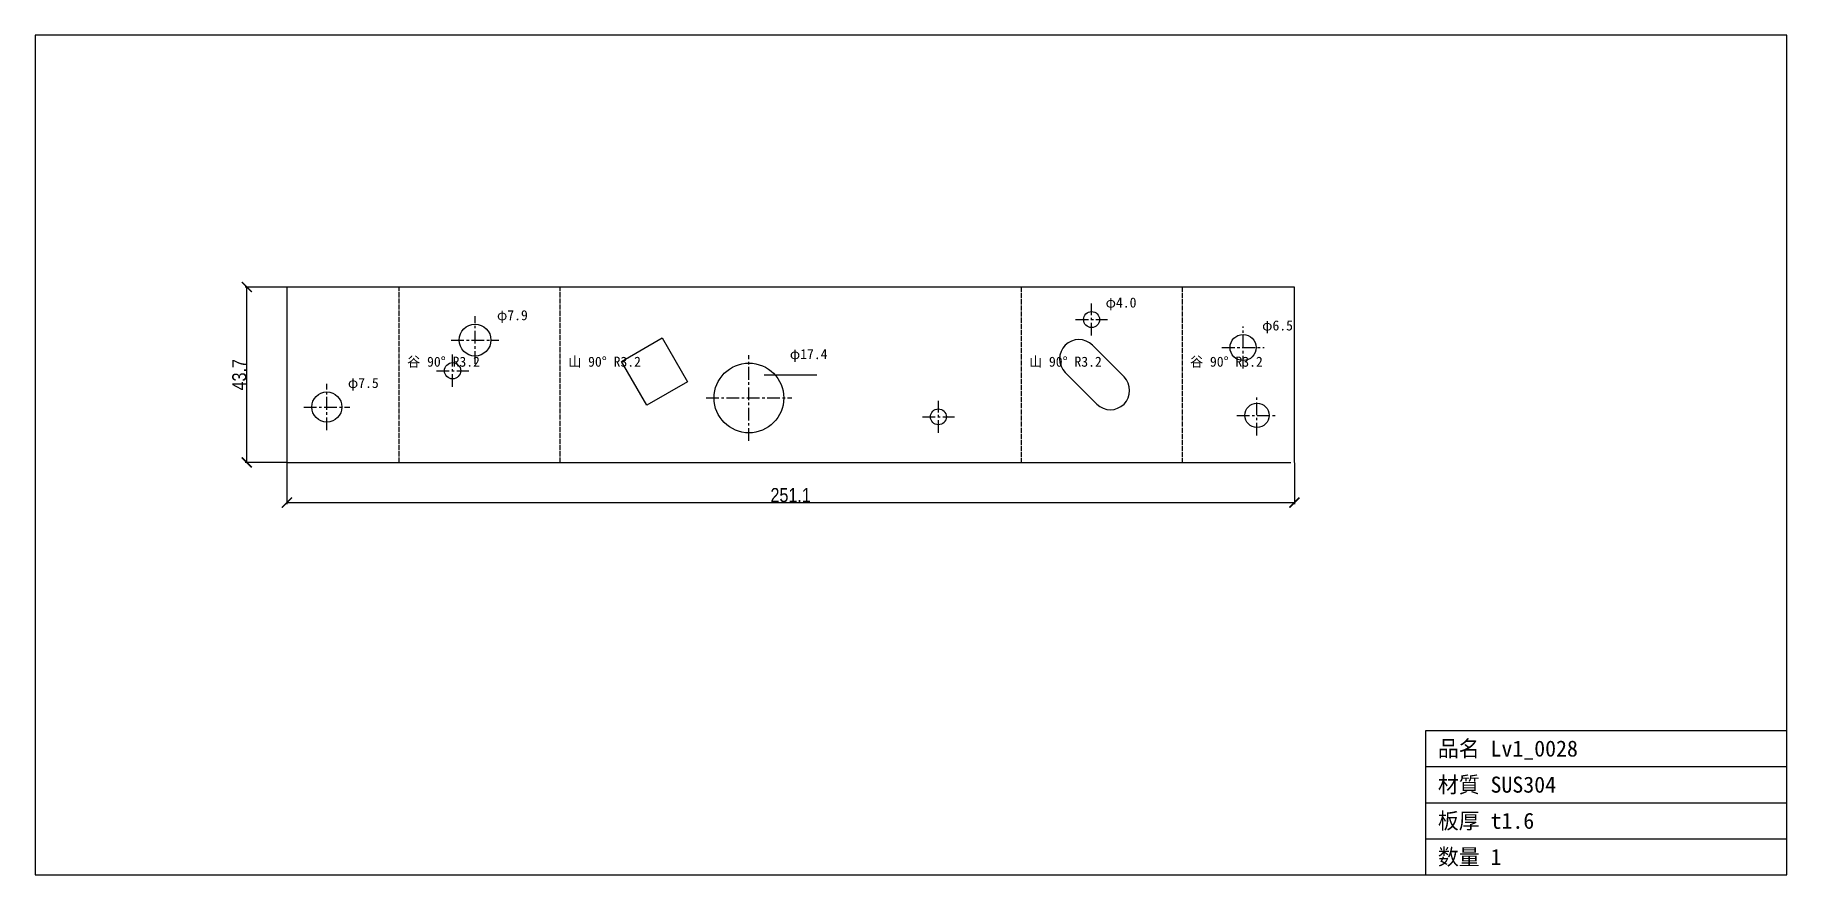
# Model space of a CAD drawing. Header units: millimetres. Extents: x -134 to 303, y -103 to 107.
import ezdxf

# ---------------------------------------------------------------- set-up
doc = ezdxf.new("R2010")
doc.units = ezdxf.units.MM
doc.linetypes.add('CENTER', pattern=[5.08, 3.175, -0.635, 0.635, -0.635])
doc.linetypes.add('DASHED', pattern=[1.524, 1.27, -0.254])
for name, color, linetype in [('BEND', 7, 'Continuous'), ('CENTER', 7, 'Continuous'), ('CUT', 7, 'Continuous'), ('DIM', 7, 'Continuous'), ('FRAME', 7, 'Continuous'), ('MARK', 7, 'Continuous'), ('TEXT', 7, 'Continuous')]:
    doc.layers.add(name, color=color, linetype=linetype)
doc.styles.add('OpenSansCondensed-Light', font='OpenSansCondensed-Light.ttf')
doc.dimstyles.new('EZDXF', dxfattribs={"dimtxt": 0.25, "dimasz": 0.175, "dimexe": 0.375, "dimexo": 0.125, "dimgap": 0.1, "dimtad": 1, "dimlfac": 100, "dimzin": 12, "dimdsep": 46, "dimtxsty": 'OpenSansCondensed-Light', "dimblk": 'ARCHTICK', "dimcen": 2.5, "dimazin": 3, "dimtfac": 0.5, "dimtmove": 2, "dimatfit": 3})

# ---------------------------------------------------------------- blocks, each defined once
blk = doc.blocks.new('_ARCHTICK')
at = {"color": 0, "linetype": 'BYBLOCK', "const_width": 0.15}
blk.add_lwpolyline([(-0.5, -0.5), (0.5, 0.5)], dxfattribs=at)

msp = doc.modelspace()

# ---------------------------------------------------------------- linework, layer by layer
at = {"layer": 'BEND', "color": 3, "linetype": 'DASHED'}
for p, q in [((-43.28, 0), (-43.28, 43.72)), ((-3.14, 0), (-3.14, 43.72)), ((111.73, 43.72), (111.73, 0)), ((151.86, 43.72), (151.86, 0))]:
    msp.add_line(p, q, dxfattribs=at)
at = {"layer": 'CENTER', "color": 1, "linetype": 'CENTER'}
for p, q in [((129.31, 31.62), (129.31, 39.6)), ((-24.37, 24.54), (-24.37, 36.45)), ((125.32, 35.61), (133.3, 35.61)), ((167.06, 23.38), (167.06, 33.89)), ((-30.32, 30.49), (-18.41, 30.49)), ((-29.97, 18.83), (-29.97, 26.88)), ((43.9, 5.38), (43.9, 26.75)), ((161.8, 28.64), (172.31, 28.64)), ((-34, 22.85), (-25.95, 22.85)), ((-61.32, 8.06), (-61.32, 19.57)), ((-67.08, 13.82), (-55.57, 13.82)), ((33.22, 16.07), (54.59, 16.07)), ((91.12, 7.39), (91.12, 15.34)), ((170.53, 6.7), (170.53, 16.76)), ((87.15, 11.37), (95.1, 11.37)), ((165.5, 11.73), (175.56, 11.73))]:
    msp.add_line(p, q, dxfattribs=at)
at = {"layer": 'CUT'}
for p, q in [((179.85, 43.72), (-71.27, 43.72)), ((-71.27, 43.72), (-71.27, 0)), ((179.85, 0), (179.85, 43.72)), ((12.17, 25.18), (22.3, 31.02)), ((22.3, 31.02), (28.59, 20.13)), ((129.51, 29.21), (137.39, 21.33)), ((18.46, 14.28), (12.17, 25.18)), ((130.62, 14.56), (122.74, 22.43)), ((28.59, 20.13), (18.46, 14.28)), ((-71.27, 0), (179.01, 0))]:
    msp.add_line(p, q, dxfattribs=at)
for centre, radius in [((129.31, 35.61), 1.99), ((-24.37, 30.49), 3.96), ((167.06, 28.64), 3.25), ((-29.97, 22.85), 2.02), ((43.9, 16.07), 8.69), ((-61.32, 13.82), 3.75), ((91.12, 11.37), 1.98), ((170.53, 11.73), 3.03)]:
    msp.add_circle(centre, radius, dxfattribs=at)
for centre, start, end in [((126.13, 25.82), 45, -135), ((134, 17.94), -135, 45)]:
    msp.add_arc(centre, 4.79, start, end, dxfattribs=at)
at = {"layer": 'FRAME'}
for p, q in [((302.63, 106.5), (-134.05, 106.5)), ((-134.05, 106.5), (-134.05, -102.78)), ((302.63, -102.78), (302.63, 106.5)), ((212.63, -102.78), (212.63, -66.78)), ((212.63, -66.78), (302.63, -66.78)), ((212.63, -75.78), (302.63, -75.78)), ((212.63, -84.78), (302.63, -84.78)), ((212.63, -93.78), (302.63, -93.78)), ((-134.05, -102.78), (302.63, -102.78))]:
    msp.add_line(p, q, dxfattribs=at)
at = {"layer": 'MARK'}
msp.add_line((47.73, 21.86), (60.85, 21.86), dxfattribs=at)

# ---------------------------------------------------------------- texts
at = {"layer": 'TEXT'}
for s, height, p in [('φ4.0', 2.5, (132.8, 38.6)), ('φ7.9', 2.5, (-18.91, 35.45)), ('φ6.5', 2.5, (171.81, 32.89)), ('谷 90° R3.2', 2.5, (-41.28, 23.86)), ('山 90° R3.2', 2.5, (-1.14, 23.86)), ('φ17.4', 2.5, (54.09, 25.75)), ('山 90° R3.2', 2.5, (113.73, 23.86)), ('谷 90° R3.2', 2.5, (153.86, 23.86)), ('φ7.5', 2.5, (-56.07, 18.57)), ('品名 Lv1_0028', 4, (215.63, -73.28)), ('材質 SUS304', 4, (215.63, -82.28)), ('板厚 t1.6', 4, (215.63, -91.28)), ('数量 1', 4, (215.63, -100.28))]:
    msp.add_text(s, height=height, dxfattribs=at).set_placement(p)

# ---------------------------------------------------------------- dimensions: what is measured, and where the dimension line sits
at = {"layer": 'DIM'}
msp.add_linear_dim(base=(-81.27, 0), p1=(-71.27, 0), p2=(-71.27, 43.72), angle=90, dimstyle='EZDXF', override={"dimtxt": 3.5, "dimasz": 2.5, "dimdec": 1, "dimlfac": 1}, dxfattribs=at).render()
msp.add_linear_dim(base=(-71.27, -10), p1=(-71.27, 0), p2=(179.85, 0), dimstyle='EZDXF', override={"dimtxt": 3.5, "dimasz": 2.5, "dimdec": 1, "dimlfac": 1}, dxfattribs=at).render()

doc.saveas('drawing.dxf')
